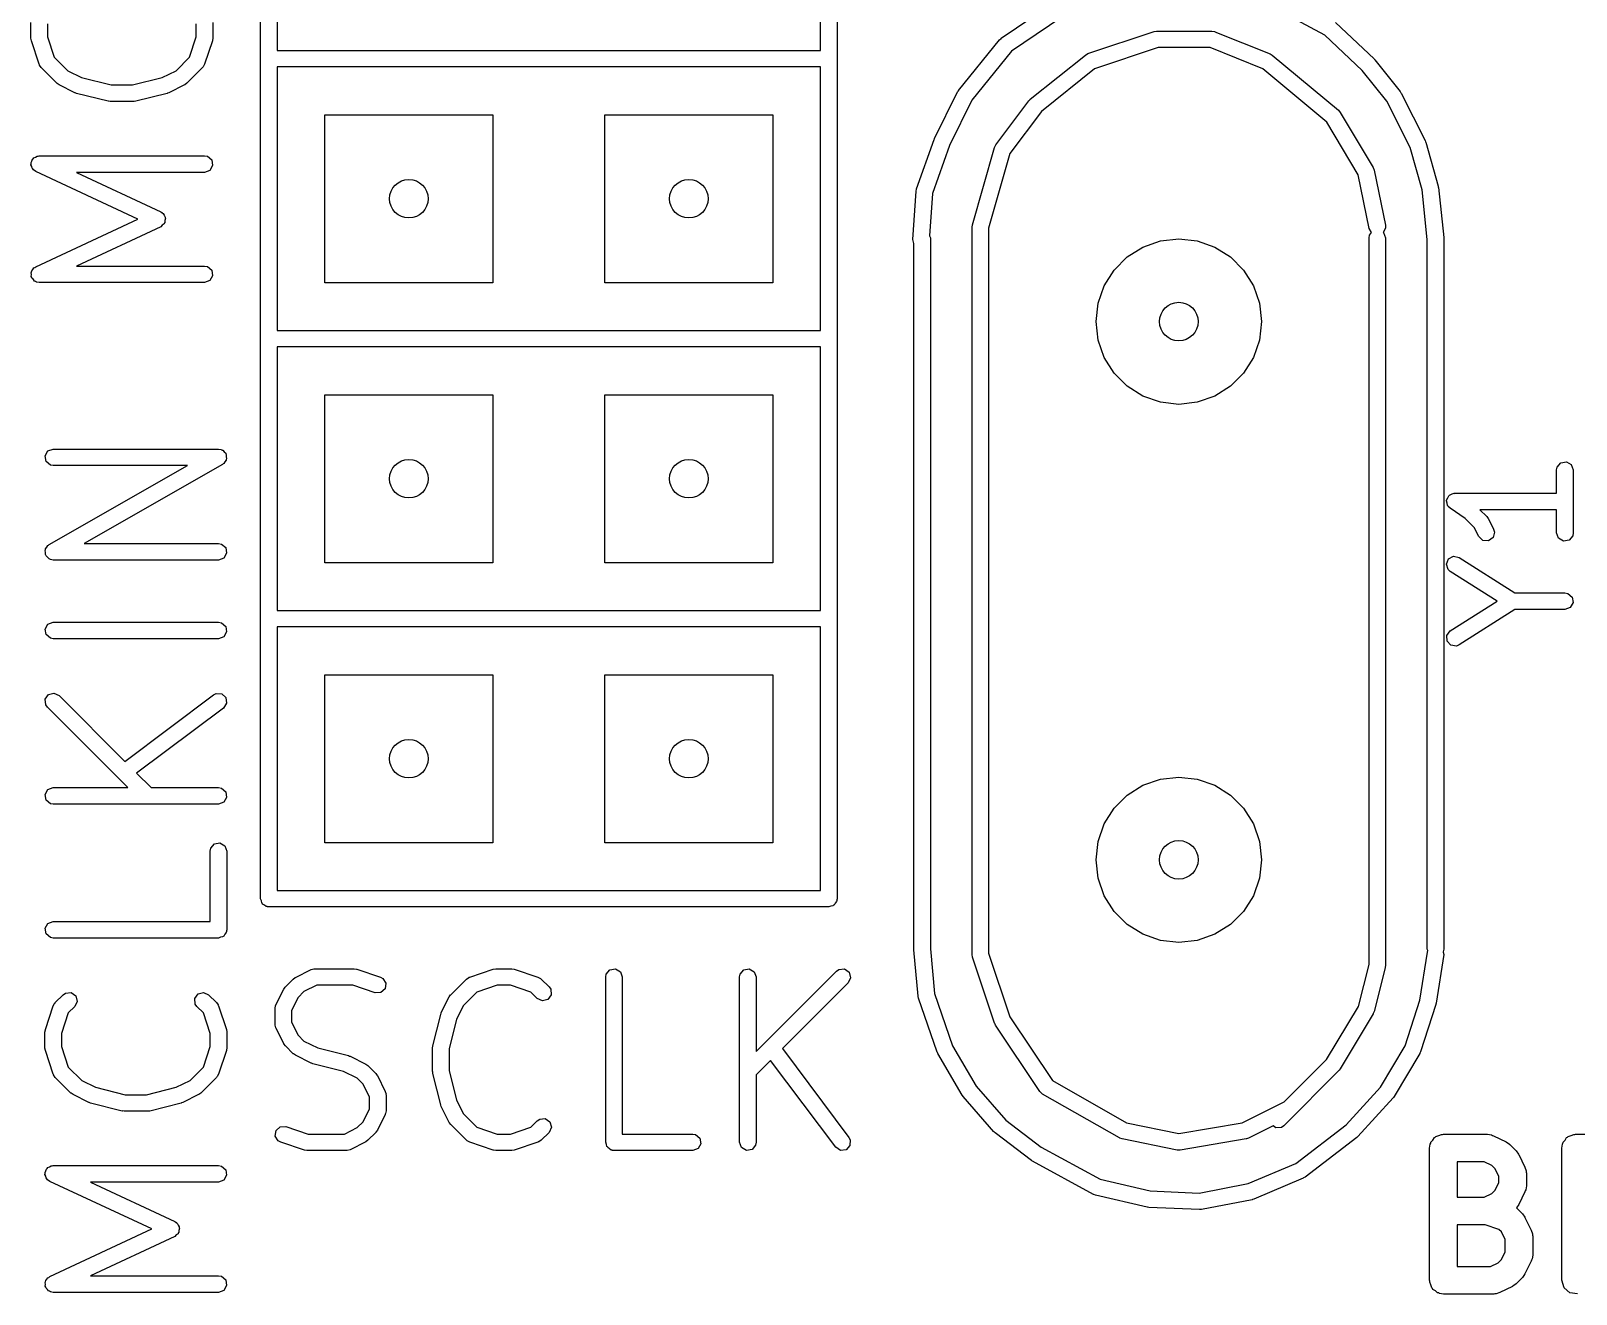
# Model space of a CAD drawing. Extents: x 4.76 to 6.25, y -4.49 to -2.93.
# Drawn here: x 4.759 to 5.311, y -3.999 to -3.548 of the extents above; entities that cross this region are included whole.
import ezdxf

# ---------------------------------------------------------------- set-up
doc = ezdxf.new("R2010")
doc.units = 0
doc.header["$MEASUREMENT"] = 0
doc.layers.add('BLACK', color=7, linetype='CONTINUOUS')

msp = doc.modelspace()

# ---------------------------------------------------------------- linework, layer by layer
at = {"layer": 'BLACK', "linetype": 'CONTINUOUS'}
for p, q in [((4.84146, -3.55756), (4.84146, -3.45756)), ((5.04736, -3.45756), (5.04736, -3.55756)), ((4.84736, -3.46051), (4.84736, -3.55461)), ((5.04146, -3.55461), (5.04146, -3.46051)), ((5.10595, -3.55021), (5.12915, -3.53451)), ((5.13202, -3.5397), (5.10963, -3.55486)), ((5.22157, -3.54918), (5.20108, -3.53816)), ((4.75941, -3.5502), (4.75941, -3.54458)), ((4.76532, -3.54506), (4.76532, -3.54972)), ((4.81847, -3.54972), (4.81847, -3.54506)), ((4.82438, -3.54458), (4.82438, -3.5502)), ((5.13697, -3.55576), (5.16057, -3.54786)), ((5.16057, -3.54786), (5.16145, -3.54773)), ((5.16145, -3.54773), (5.16151, -3.54771)), ((5.16151, -3.54771), (5.18121, -3.54771)), ((5.18121, -3.54771), (5.18222, -3.54788)), ((5.18222, -3.54788), (5.18226, -3.54792)), ((5.18226, -3.54792), (5.18231, -3.54792)), ((5.18231, -3.54792), (5.20201, -3.55582)), ((5.22533, -3.54461), (5.23913, -3.55761)), ((4.75944, -3.55026), (4.75941, -3.5502)), ((4.75957, -3.55114), (4.75944, -3.55026)), ((4.76238, -3.55957), (4.75957, -3.55114)), ((4.76532, -3.54972), (4.76776, -3.55704)), ((4.81603, -3.55704), (4.81847, -3.54972)), ((4.82422, -3.55114), (4.82141, -3.55957)), ((4.82438, -3.5502), (4.82422, -3.55107)), ((4.82422, -3.55107), (4.82422, -3.55114)), ((5.09071, -3.56891), (5.10531, -3.55081)), ((5.10531, -3.55081), (5.1059, -3.5503)), ((5.1059, -3.5503), (5.10595, -3.55021)), ((5.16199, -3.55361), (5.13935, -3.56119)), ((5.18064, -3.55361), (5.16199, -3.55361)), ((5.19938, -3.56113), (5.18064, -3.55361)), ((5.23493, -3.56176), (5.22157, -3.54918)), ((4.76249, -3.55971), (4.76238, -3.55957)), ((4.7625, -3.55989), (4.76249, -3.55971)), ((4.76776, -3.55704), (4.77255, -3.56184)), ((4.81124, -3.56184), (4.81603, -3.55704)), ((4.82141, -3.55957), (4.82092, -3.56047)), ((4.84146, -3.65756), (4.84146, -3.55756)), ((4.84736, -3.55461), (5.04146, -3.55461)), ((5.04736, -3.55756), (5.04736, -3.55756)), ((5.04736, -3.55756), (5.04736, -3.65756)), ((5.10963, -3.55486), (5.09551, -3.57236)), ((5.11636, -3.57206), (5.13606, -3.55626)), ((5.13606, -3.55626), (5.13696, -3.55576)), ((5.13696, -3.55576), (5.13697, -3.55576)), ((5.13697, -3.55576), (5.13697, -3.55576)), ((5.20201, -3.55582), (5.20273, -3.55627)), ((5.20273, -3.55627), (5.2028, -3.55629)), ((5.2028, -3.55629), (5.2264, -3.57599)), ((5.23913, -3.55761), (5.23932, -3.55786)), ((5.23932, -3.55786), (5.23942, -3.55792)), ((5.23942, -3.55792), (5.24852, -3.56932)), ((4.76309, -3.56073), (4.7625, -3.55989)), ((4.76872, -3.56635), (4.76309, -3.56073)), ((4.77255, -3.56184), (4.77746, -3.56429)), ((4.77746, -3.56429), (4.78804, -3.56693)), ((4.79575, -3.56693), (4.80633, -3.56429)), ((4.80633, -3.56429), (4.81124, -3.56184)), ((4.8207, -3.56073), (4.81507, -3.56635)), ((4.82077, -3.56057), (4.8207, -3.56073)), ((4.82092, -3.56047), (4.82077, -3.56057)), ((4.84736, -3.56051), (4.84736, -3.65461)), ((5.04146, -3.56051), (4.84736, -3.56051)), ((5.04146, -3.65461), (5.04146, -3.56051)), ((5.13935, -3.56119), (5.12035, -3.57643)), ((5.22223, -3.58021), (5.19938, -3.56113)), ((5.24371, -3.57276), (5.23493, -3.56176)), ((4.76877, -3.56638), (4.76872, -3.56635)), ((4.76948, -3.5669), (4.76877, -3.56638)), ((4.77511, -3.56972), (4.76948, -3.5669)), ((4.77525, -3.56973), (4.77511, -3.56972)), ((4.77571, -3.56994), (4.77525, -3.56973)), ((4.78696, -3.57275), (4.77571, -3.56994)), ((4.78804, -3.56693), (4.79575, -3.56693)), ((4.80808, -3.56994), (4.79683, -3.57275)), ((4.80819, -3.56986), (4.80808, -3.56994)), ((4.80868, -3.56972), (4.80819, -3.56986)), ((4.81431, -3.5669), (4.80868, -3.56972)), ((4.81435, -3.56686), (4.81431, -3.5669)), ((4.81507, -3.56635), (4.81435, -3.56686)), ((5.08216, -3.58605), (5.09036, -3.56945)), ((5.09036, -3.56945), (5.09067, -3.56904)), ((5.09067, -3.56904), (5.09071, -3.56891)), ((5.24852, -3.56932), (5.24874, -3.56973)), ((5.24874, -3.56973), (5.24884, -3.56983)), ((5.24884, -3.56983), (5.25744, -3.58683)), ((4.7871, -3.57274), (4.78696, -3.57275)), ((4.78768, -3.57284), (4.7871, -3.57274)), ((4.79611, -3.57284), (4.78768, -3.57284)), ((4.79624, -3.57279), (4.79611, -3.57284)), ((4.79683, -3.57275), (4.79624, -3.57279)), ((5.09551, -3.57236), (5.08753, -3.58851)), ((5.10405, -3.58828), (5.11585, -3.57259)), ((5.11585, -3.57259), (5.11629, -3.57217)), ((5.11629, -3.57217), (5.11636, -3.57206)), ((5.2264, -3.57599), (5.22701, -3.57672)), ((5.25204, -3.58923), (5.24371, -3.57276)), ((4.86441, -3.63756), (4.86441, -3.57756)), ((4.86441, -3.57756), (4.92441, -3.57756)), ((4.92441, -3.57756), (4.92441, -3.63756)), ((4.96441, -3.63756), (4.96441, -3.57756)), ((4.96441, -3.57756), (5.02441, -3.57756)), ((5.02441, -3.57756), (5.02441, -3.63756)), ((5.12035, -3.57643), (5.1091, -3.5914)), ((5.23352, -3.59904), (5.22223, -3.58021)), ((5.22701, -3.57672), (5.22704, -3.57674)), ((5.22704, -3.57674), (5.23884, -3.59644)), ((5.07573, -3.60407), (5.08203, -3.58637)), ((5.08203, -3.58637), (5.08215, -3.58615)), ((5.08215, -3.58615), (5.08216, -3.58605)), ((5.25744, -3.58683), (5.25757, -3.58725)), ((5.25757, -3.58725), (5.25765, -3.58736)), ((4.76047, -3.59293), (4.76108, -3.59271)), ((4.76108, -3.59271), (4.7616, -3.59234)), ((4.7616, -3.59234), (4.762, -3.59238)), ((4.762, -3.59238), (4.76237, -3.59224)), ((4.76237, -3.59224), (4.82142, -3.59224)), ((4.82142, -3.59224), (4.82243, -3.59242)), ((4.82243, -3.59242), (4.82398, -3.59372)), ((5.08753, -3.58851), (5.08143, -3.60567)), ((5.09567, -3.61685), (5.10357, -3.58925)), ((5.1091, -3.5914), (5.10146, -3.61807)), ((5.10357, -3.58925), (5.10402, -3.58832)), ((5.10402, -3.58832), (5.10404, -3.58831)), ((5.10404, -3.58831), (5.10405, -3.58828)), ((5.2563, -3.60442), (5.25204, -3.58923)), ((5.25765, -3.58736), (5.26205, -3.60306)), ((4.75943, -3.59545), (4.75953, -3.59507)), ((4.7597, -3.59604), (4.75943, -3.59545)), ((4.75946, -3.59468), (4.75978, -3.59413)), ((4.75953, -3.59507), (4.75946, -3.59468)), ((4.75981, -3.59667), (4.7597, -3.59604)), ((4.75978, -3.59413), (4.75995, -3.5935)), ((4.76011, -3.59693), (4.75981, -3.59667)), ((4.75995, -3.5935), (4.76027, -3.59328)), ((4.76028, -3.59728), (4.76011, -3.59693)), ((4.76027, -3.59328), (4.76047, -3.59293)), ((4.76112, -3.59787), (4.76028, -3.59728)), ((4.79757, -3.61488), (4.76112, -3.59787)), ((4.82142, -3.59815), (4.77568, -3.59815)), ((4.77568, -3.59815), (4.8058, -3.61221)), ((4.82332, -3.59746), (4.82142, -3.59815)), ((4.82433, -3.59571), (4.82332, -3.59746)), ((4.82398, -3.59372), (4.82433, -3.59571)), ((5.23884, -3.59644), (5.23919, -3.59735)), ((5.23919, -3.59735), (5.2392, -3.59737)), ((5.2392, -3.59737), (5.2432, -3.61707)), ((5.23742, -3.61825), (5.23352, -3.59904)), ((5.26205, -3.60306), (5.26209, -3.60343)), ((5.26209, -3.60343), (5.26215, -3.60355)), ((5.26215, -3.60355), (5.26403, -3.62146)), ((5.07436, -3.62215), (5.07556, -3.60485)), ((5.07556, -3.60485), (5.07573, -3.60419)), ((5.07573, -3.60419), (5.07573, -3.60407)), ((5.08143, -3.60567), (5.08038, -3.62078)), ((5.25816, -3.62211), (5.2563, -3.60442)), ((4.76112, -3.63189), (4.79757, -3.61488)), ((4.8058, -3.61221), (4.80612, -3.61243)), ((4.80612, -3.61243), (4.80624, -3.61246)), ((4.80624, -3.61246), (4.80632, -3.61257)), ((4.80632, -3.61257), (4.80664, -3.61279)), ((4.80664, -3.61279), (4.80696, -3.61349)), ((4.80696, -3.61349), (4.8074, -3.61412)), ((4.80749, -3.61463), (4.80729, -3.61537)), ((4.8074, -3.61412), (4.80738, -3.61438)), ((4.80738, -3.61438), (4.80749, -3.61463)), ((4.8058, -3.61756), (4.77568, -3.63161)), ((4.80634, -3.61702), (4.8058, -3.61756)), ((4.80697, -3.61658), (4.80634, -3.61702)), ((4.80704, -3.61632), (4.80697, -3.61658)), ((4.80723, -3.61613), (4.80704, -3.61632)), ((4.80729, -3.61537), (4.80723, -3.61613)), ((5.09556, -3.61766), (5.09568, -3.61697)), ((5.09556, -3.87746), (5.09556, -3.61766)), ((5.09568, -3.61697), (5.09567, -3.61685)), ((5.10146, -3.61807), (5.10146, -3.87698)), ((5.23828, -3.61966), (5.23742, -3.61825)), ((5.23753, -3.62055), (5.23828, -3.61966)), ((5.24323, -3.6181), (5.24243, -3.61958)), ((5.24243, -3.61958), (5.24257, -3.61966)), ((5.24257, -3.61966), (5.24326, -3.62156)), ((5.2432, -3.61707), (5.24323, -3.6181)), ((5.07476, -3.62352), (5.07436, -3.62215)), ((5.07476, -3.87556), (5.07476, -3.62352)), ((5.08038, -3.62078), (5.08066, -3.62156)), ((5.08066, -3.62156), (5.08066, -3.87543)), ((5.15099, -3.62836), (5.15659, -3.62484)), ((5.15659, -3.62484), (5.16283, -3.62265)), ((5.16283, -3.62265), (5.16941, -3.62191)), ((5.16941, -3.62191), (5.17598, -3.62265)), ((5.17598, -3.62265), (5.18223, -3.62484)), ((5.18223, -3.62484), (5.18783, -3.62836)), ((5.23736, -3.62156), (5.23753, -3.62055)), ((5.23736, -3.88109), (5.23736, -3.62156)), ((5.24326, -3.62156), (5.24326, -3.88146)), ((5.25816, -3.87556), (5.25816, -3.62211)), ((5.26403, -3.62146), (5.26406, -3.62156)), ((5.26406, -3.62156), (5.26406, -3.87556)), ((5.14631, -3.63303), (5.15099, -3.62836)), ((5.18783, -3.62836), (5.19251, -3.63303)), ((4.75946, -3.63405), (4.75966, -3.63371)), ((4.75957, -3.63469), (4.75946, -3.63405)), ((4.75952, -3.63533), (4.75957, -3.63469)), ((4.75974, -3.63565), (4.75952, -3.63533)), ((4.75966, -3.63371), (4.75969, -3.63332)), ((4.75969, -3.63332), (4.76015, -3.63286)), ((4.75981, -3.63604), (4.75974, -3.63565)), ((4.7603, -3.63646), (4.75981, -3.63604)), ((4.76015, -3.63286), (4.76047, -3.63231)), ((4.76067, -3.63699), (4.7603, -3.63646)), ((4.76047, -3.63231), (4.76084, -3.63217)), ((4.76084, -3.63217), (4.76112, -3.63189)), ((4.77568, -3.63161), (4.82142, -3.63161)), ((4.82142, -3.63161), (4.82243, -3.63179)), ((4.82332, -3.63683), (4.82142, -3.63752)), ((4.82243, -3.63179), (4.82398, -3.63309)), ((4.82433, -3.63508), (4.82332, -3.63683)), ((4.82398, -3.63309), (4.82433, -3.63508)), ((5.14279, -3.63864), (5.14631, -3.63303)), ((5.19251, -3.63303), (5.19603, -3.63864)), ((4.76106, -3.63709), (4.76067, -3.63699)), ((4.76136, -3.63734), (4.76106, -3.63709)), ((4.76237, -3.63752), (4.76136, -3.63734)), ((4.82142, -3.63752), (4.76237, -3.63752)), ((4.92441, -3.63756), (4.86441, -3.63756)), ((5.02441, -3.63756), (4.96441, -3.63756)), ((5.1406, -3.64488), (5.14279, -3.63864)), ((5.19603, -3.63864), (5.19822, -3.64488)), ((5.13986, -3.65146), (5.1406, -3.64488)), ((5.19822, -3.64488), (5.19896, -3.65146)), ((5.1406, -3.65803), (5.13986, -3.65146)), ((5.19896, -3.65146), (5.19822, -3.65803)), ((4.84146, -3.75756), (4.84146, -3.65756)), ((4.84146, -3.65756), (4.84146, -3.65756)), ((4.84736, -3.65461), (5.04146, -3.65461)), ((5.04736, -3.65756), (5.04736, -3.75756)), ((5.14279, -3.66428), (5.1406, -3.65803)), ((5.19822, -3.65803), (5.19603, -3.66428)), ((4.84736, -3.66051), (4.84736, -3.75461)), ((5.04146, -3.66051), (4.84736, -3.66051)), ((5.04146, -3.75461), (5.04146, -3.66051)), ((5.14631, -3.66988), (5.14279, -3.66428)), ((5.19603, -3.66428), (5.19251, -3.66988)), ((5.15099, -3.67456), (5.14631, -3.66988)), ((5.19251, -3.66988), (5.18783, -3.67456)), ((5.15659, -3.67808), (5.15099, -3.67456)), ((5.18783, -3.67456), (5.18223, -3.67808)), ((4.86441, -3.73756), (4.86441, -3.67756)), ((4.86441, -3.67756), (4.92441, -3.67756)), ((4.92441, -3.67756), (4.92441, -3.73756)), ((4.96441, -3.73756), (4.96441, -3.67756)), ((4.96441, -3.67756), (5.02441, -3.67756)), ((5.02441, -3.67756), (5.02441, -3.73756)), ((5.16283, -3.68027), (5.15659, -3.67808)), ((5.16941, -3.68101), (5.16283, -3.68027)), ((5.17598, -3.68027), (5.16941, -3.68101)), ((5.18223, -3.67808), (5.17598, -3.68027)), ((4.76446, -3.69941), (4.76547, -3.69766)), ((4.76547, -3.69766), (4.76737, -3.69697)), ((4.76737, -3.69697), (4.82642, -3.69697)), ((4.82642, -3.69697), (4.82743, -3.69715)), ((4.82743, -3.69715), (4.82764, -3.69732)), ((4.82764, -3.69732), (4.82791, -3.69737)), ((4.82791, -3.69737), (4.8284, -3.69796)), ((4.76481, -3.7014), (4.76446, -3.69941)), ((4.76636, -3.7027), (4.76481, -3.7014)), ((4.7659, -3.7311), (4.8153, -3.70287)), ((4.76737, -3.70287), (4.76636, -3.7027)), ((4.8153, -3.70287), (4.76737, -3.70287)), ((4.82789, -3.70248), (4.77849, -3.73071)), ((4.82806, -3.70228), (4.82789, -3.70248)), ((4.82832, -3.70218), (4.82806, -3.70228)), ((4.8287, -3.70152), (4.82832, -3.70218)), ((4.8284, -3.69796), (4.82898, -3.69844)), ((4.82919, -3.70094), (4.8287, -3.70152)), ((4.82898, -3.69844), (4.82903, -3.69871)), ((4.82903, -3.69871), (4.8292, -3.69892)), ((4.82933, -3.70043), (4.82919, -3.70067)), ((4.82919, -3.70067), (4.82919, -3.70094)), ((4.8292, -3.69892), (4.8292, -3.69968)), ((4.8292, -3.69968), (4.82933, -3.70043)), ((5.30454, -3.70343), (5.30584, -3.70188)), ((5.30584, -3.70188), (5.30783, -3.70153)), ((5.30783, -3.70153), (5.30958, -3.70254)), ((5.30958, -3.70254), (5.31027, -3.70444)), ((5.30436, -3.70444), (5.30454, -3.70343)), ((5.30436, -3.71273), (5.30436, -3.70444)), ((5.31027, -3.70444), (5.31027, -3.72693)), ((5.26547, -3.71443), (5.26581, -3.71365)), ((5.26581, -3.71365), (5.26596, -3.71357)), ((5.26596, -3.71357), (5.26605, -3.71342)), ((5.26605, -3.71342), (5.26685, -3.71313)), ((5.26685, -3.71313), (5.26762, -3.71275)), ((5.26762, -3.71275), (5.26779, -3.71279)), ((5.26779, -3.71279), (5.26795, -3.71273)), ((5.26795, -3.71273), (5.30436, -3.71273)), ((5.265, -3.7155), (5.26507, -3.71534)), ((5.26524, -3.71632), (5.265, -3.7155)), ((5.26504, -3.71517), (5.26547, -3.71443)), ((5.26507, -3.71534), (5.26504, -3.71517)), ((5.26539, -3.71716), (5.26524, -3.71632)), ((5.26552, -3.71727), (5.26539, -3.71716)), ((5.26557, -3.71743), (5.26552, -3.71727)), ((5.26631, -3.71814), (5.26557, -3.71743)), ((5.27169, -3.72173), (5.26631, -3.71814)), ((5.30436, -3.71864), (5.27695, -3.71864)), ((5.27695, -3.71864), (5.27941, -3.7211)), ((5.30436, -3.72693), (5.30436, -3.71864)), ((5.27489, -3.72493), (5.27169, -3.72173)), ((5.27655, -3.72826), (5.27489, -3.72493)), ((5.27941, -3.7211), (5.27991, -3.72182)), ((5.27991, -3.72182), (5.27996, -3.72186)), ((5.27996, -3.72186), (5.28184, -3.72561)), ((4.77849, -3.73071), (4.82642, -3.73071)), ((4.82642, -3.73071), (4.82743, -3.73089)), ((5.27802, -3.72964), (5.27655, -3.72826)), ((5.28004, -3.72976), (5.27802, -3.72964)), ((5.28166, -3.72856), (5.28004, -3.72976)), ((5.28213, -3.7266), (5.28166, -3.72856)), ((5.28184, -3.72561), (5.28213, -3.7266)), ((5.30505, -3.72883), (5.30436, -3.72693)), ((5.3068, -3.72984), (5.30505, -3.72883)), ((5.30879, -3.72949), (5.3068, -3.72984)), ((5.31009, -3.72794), (5.30879, -3.72949)), ((5.31027, -3.72693), (5.31009, -3.72794)), ((4.76446, -3.73315), (4.7646, -3.73292)), ((4.76459, -3.7339), (4.76446, -3.73315)), ((4.76459, -3.73466), (4.76459, -3.7339)), ((4.76476, -3.73487), (4.76459, -3.73466)), ((4.7646, -3.73264), (4.76509, -3.73206)), ((4.7646, -3.73292), (4.7646, -3.73264)), ((4.76481, -3.73514), (4.76476, -3.73487)), ((4.76539, -3.73563), (4.76481, -3.73514)), ((4.76509, -3.73206), (4.76547, -3.73141)), ((4.76588, -3.73622), (4.76539, -3.73563)), ((4.76547, -3.73141), (4.76573, -3.73131)), ((4.76573, -3.73131), (4.7659, -3.7311)), ((4.76615, -3.73627), (4.76588, -3.73622)), ((4.76636, -3.73644), (4.76615, -3.73627)), ((4.82832, -3.73593), (4.82642, -3.73662)), ((4.82743, -3.73089), (4.82898, -3.73219)), ((4.82933, -3.73418), (4.82832, -3.73593)), ((4.82898, -3.73219), (4.82933, -3.73418)), ((5.265, -3.73806), (5.26577, -3.73619)), ((5.26577, -3.73619), (5.26756, -3.73526)), ((5.26756, -3.73526), (5.26953, -3.73569)), ((5.26953, -3.73569), (5.28943, -3.74835)), ((4.76737, -3.73662), (4.76636, -3.73644)), ((4.82642, -3.73662), (4.76737, -3.73662)), ((4.92441, -3.73756), (4.86441, -3.73756)), ((5.02441, -3.73756), (4.96441, -3.73756)), ((5.2656, -3.73998), (5.265, -3.73806)), ((5.26636, -3.74067), (5.2656, -3.73998)), ((5.28307, -3.75131), (5.26636, -3.74067)), ((5.26636, -3.76194), (5.28307, -3.75131)), ((5.28943, -3.74835), (5.30732, -3.74835)), ((5.30732, -3.74835), (5.30833, -3.74853)), ((5.30833, -3.74853), (5.30987, -3.74983)), ((5.31022, -3.75182), (5.30921, -3.75357)), ((5.30987, -3.74983), (5.31022, -3.75182)), ((4.84146, -3.85756), (4.84146, -3.75756)), ((4.84736, -3.75461), (5.04146, -3.75461)), ((5.04736, -3.75756), (5.04736, -3.75756)), ((5.04736, -3.75756), (5.04736, -3.85756)), ((5.28943, -3.75426), (5.26953, -3.76692)), ((5.30732, -3.75426), (5.28943, -3.75426)), ((5.30921, -3.75357), (5.30732, -3.75426)), ((4.76446, -3.76128), (4.76547, -3.75953)), ((4.76481, -3.76326), (4.76446, -3.76128)), ((4.76636, -3.76456), (4.76481, -3.76326)), ((4.76547, -3.75953), (4.76737, -3.75884)), ((4.76737, -3.75884), (4.82642, -3.75884)), ((4.82642, -3.75884), (4.82743, -3.75901)), ((4.82743, -3.75901), (4.82898, -3.76031)), ((4.82933, -3.7623), (4.82832, -3.76405)), ((4.82898, -3.76031), (4.82933, -3.7623)), ((4.84736, -3.76051), (4.84736, -3.85461)), ((5.04146, -3.76051), (4.84736, -3.76051)), ((5.04146, -3.85461), (5.04146, -3.76051)), ((5.26513, -3.76354), (5.26636, -3.76194)), ((5.26522, -3.76556), (5.26513, -3.76354)), ((4.76737, -3.76474), (4.76636, -3.76456)), ((4.82642, -3.76474), (4.76737, -3.76474)), ((4.82832, -3.76405), (4.82642, -3.76474)), ((5.26658, -3.76705), (5.26522, -3.76556)), ((5.26858, -3.76731), (5.26658, -3.76705)), ((5.26953, -3.76692), (5.26858, -3.76731)), ((4.86441, -3.83756), (4.86441, -3.77756)), ((4.86441, -3.77756), (4.92441, -3.77756)), ((4.92441, -3.77756), (4.92441, -3.83756)), ((4.96441, -3.83756), (4.96441, -3.77756)), ((4.96441, -3.77756), (5.02441, -3.77756)), ((5.02441, -3.77756), (5.02441, -3.83756)), ((4.76452, -3.78633), (4.76567, -3.78468)), ((4.76567, -3.78468), (4.76762, -3.78416)), ((4.76762, -3.78416), (4.76946, -3.78501)), ((4.76946, -3.78501), (4.79295, -3.80851)), ((4.79295, -3.80851), (4.82465, -3.78474)), ((4.82465, -3.78474), (4.82557, -3.78427)), ((4.82557, -3.78427), (4.82758, -3.78438)), ((4.82758, -3.78438), (4.82906, -3.78576)), ((4.82906, -3.78576), (4.8293, -3.78777)), ((4.76469, -3.78835), (4.76452, -3.78633)), ((4.76528, -3.78919), (4.76469, -3.78835)), ((4.79398, -3.81789), (4.76528, -3.78919)), ((4.82819, -3.78946), (4.79717, -3.81273)), ((4.8293, -3.78777), (4.82819, -3.78946)), ((4.79717, -3.81273), (4.80234, -3.81789)), ((4.76446, -3.82033), (4.76547, -3.81858)), ((4.76547, -3.81858), (4.76737, -3.81789)), ((4.76737, -3.81789), (4.79398, -3.81789)), ((4.80234, -3.81789), (4.82642, -3.81789)), ((4.82642, -3.81789), (4.82743, -3.81807)), ((4.82743, -3.81807), (4.82898, -3.81937)), ((5.15099, -3.82056), (5.15659, -3.81704)), ((5.15659, -3.81704), (5.16283, -3.81485)), ((5.16283, -3.81485), (5.16941, -3.81411)), ((5.16941, -3.81411), (5.17598, -3.81485)), ((5.17598, -3.81485), (5.18223, -3.81704)), ((5.18223, -3.81704), (5.18783, -3.82056)), ((4.76481, -3.82232), (4.76446, -3.82033)), ((4.76636, -3.82362), (4.76481, -3.82232)), ((4.76737, -3.8238), (4.76636, -3.82362)), ((4.82642, -3.8238), (4.76737, -3.8238)), ((4.82832, -3.82311), (4.82642, -3.8238)), ((4.82933, -3.82136), (4.82832, -3.82311)), ((4.82898, -3.81937), (4.82933, -3.82136)), ((5.14631, -3.82523), (5.15099, -3.82056)), ((5.18783, -3.82056), (5.19251, -3.82523)), ((5.14279, -3.83084), (5.14631, -3.82523)), ((5.19251, -3.82523), (5.19603, -3.83084)), ((5.1406, -3.83708), (5.14279, -3.83084)), ((5.19603, -3.83084), (5.19822, -3.83708)), ((4.82347, -3.84053), (4.82365, -3.83952)), ((4.82347, -3.8657), (4.82347, -3.84053)), ((4.82365, -3.83952), (4.82495, -3.83797)), ((4.82495, -3.83797), (4.82694, -3.83762)), ((4.82694, -3.83762), (4.82868, -3.83863)), ((4.82868, -3.83863), (4.82938, -3.84053)), ((4.82938, -3.84053), (4.82938, -3.86865)), ((4.92441, -3.83756), (4.86441, -3.83756)), ((5.02441, -3.83756), (4.96441, -3.83756)), ((5.13986, -3.84366), (5.1406, -3.83708)), ((5.19822, -3.83708), (5.19896, -3.84366)), ((5.1406, -3.85023), (5.13986, -3.84366)), ((5.19896, -3.84366), (5.19822, -3.85023)), ((5.14279, -3.85648), (5.1406, -3.85023)), ((5.19822, -3.85023), (5.19603, -3.85648)), ((4.84172, -3.85828), (4.84146, -3.85756)), ((4.84736, -3.85461), (5.04146, -3.85461)), ((5.04736, -3.85756), (5.04729, -3.85794)), ((5.14631, -3.86208), (5.14279, -3.85648)), ((5.19603, -3.85648), (5.19251, -3.86208)), ((4.84185, -3.85904), (4.84172, -3.85828)), ((4.84206, -3.85921), (4.84185, -3.85904)), ((4.84215, -3.85946), (4.84206, -3.85921)), ((4.84281, -3.85984), (4.84215, -3.85946)), ((4.8434, -3.86033), (4.84281, -3.85984)), ((4.84378, -3.8604), (4.8434, -3.86033)), ((4.8439, -3.86047), (4.84378, -3.8604)), ((4.84403, -3.86044), (4.8439, -3.86047)), ((4.84441, -3.86051), (4.84403, -3.86044)), ((5.04441, -3.86051), (4.84441, -3.86051)), ((5.04513, -3.86025), (5.04441, -3.86051)), ((5.04589, -3.86012), (5.04513, -3.86025)), ((5.04606, -3.85991), (5.04589, -3.86012)), ((5.04631, -3.85982), (5.04606, -3.85991)), ((5.04669, -3.85916), (5.04631, -3.85982)), ((5.04718, -3.85857), (5.04669, -3.85916)), ((5.04725, -3.85819), (5.04718, -3.85857)), ((5.04732, -3.85807), (5.04725, -3.85819)), ((5.04729, -3.85794), (5.04732, -3.85807)), ((5.15099, -3.86676), (5.14631, -3.86208)), ((5.19251, -3.86208), (5.18783, -3.86676)), ((4.76446, -3.86814), (4.76547, -3.86639)), ((4.76481, -3.87013), (4.76446, -3.86814)), ((4.76547, -3.86639), (4.76737, -3.8657)), ((4.76737, -3.8657), (4.82347, -3.8657)), ((4.82938, -3.86865), (4.82931, -3.86903)), ((5.15659, -3.87028), (5.15099, -3.86676)), ((5.18783, -3.86676), (5.18223, -3.87028)), ((4.76636, -3.87142), (4.76481, -3.87013)), ((4.76737, -3.8716), (4.76636, -3.87142)), ((4.82642, -3.8716), (4.76737, -3.8716)), ((4.82714, -3.87134), (4.82642, -3.8716)), ((4.8279, -3.87121), (4.82714, -3.87134)), ((4.82807, -3.871), (4.8279, -3.87121)), ((4.82832, -3.87091), (4.82807, -3.871)), ((4.8287, -3.87025), (4.82832, -3.87091)), ((4.8292, -3.86966), (4.8287, -3.87025)), ((4.82926, -3.86928), (4.8292, -3.86966)), ((4.82933, -3.86916), (4.82926, -3.86928)), ((4.82931, -3.86903), (4.82933, -3.86916)), ((5.16283, -3.87247), (5.15659, -3.87028)), ((5.16941, -3.87321), (5.16283, -3.87247)), ((5.17598, -3.87247), (5.16941, -3.87321)), ((5.18223, -3.87028), (5.17598, -3.87247)), ((5.07478, -3.87564), (5.07476, -3.87556)), ((5.07477, -3.87583), (5.07478, -3.87564)), ((5.07627, -3.89233), (5.07477, -3.87583)), ((5.08066, -3.87543), (5.08212, -3.89143)), ((5.09558, -3.87752), (5.09556, -3.87746)), ((5.09571, -3.8784), (5.09558, -3.87752)), ((5.10361, -3.902), (5.09571, -3.8784)), ((5.10146, -3.87698), (5.10908, -3.89975)), ((5.25553, -3.89377), (5.25819, -3.87661)), ((5.25836, -3.87611), (5.25816, -3.87556)), ((5.25819, -3.87661), (5.25836, -3.87611)), ((5.26403, -3.87751), (5.26133, -3.89491)), ((5.26388, -3.87657), (5.26385, -3.87661)), ((5.26385, -3.87661), (5.26403, -3.87751)), ((5.26406, -3.87556), (5.26388, -3.87657)), ((4.85388, -3.88569), (4.85951, -3.88288)), ((4.85951, -3.88288), (4.86049, -3.88258)), ((4.86049, -3.88258), (4.86066, -3.88262)), ((4.86066, -3.88262), (4.86083, -3.88256)), ((4.86083, -3.88256), (4.87489, -3.88256)), ((4.87489, -3.88256), (4.87576, -3.88272)), ((4.87576, -3.88272), (4.87582, -3.88272)), ((4.87582, -3.88272), (4.88426, -3.88553)), ((4.91614, -3.88553), (4.92457, -3.88272)), ((4.92457, -3.88272), (4.92545, -3.88259)), ((4.92545, -3.88259), (4.92551, -3.88256)), ((4.92551, -3.88256), (4.93113, -3.88256)), ((4.93113, -3.88256), (4.932, -3.88272)), ((4.932, -3.88272), (4.93206, -3.88272)), ((4.93206, -3.88272), (4.9405, -3.88553)), ((4.96474, -3.88552), (4.96491, -3.88451)), ((4.96491, -3.88451), (4.96621, -3.88296)), ((4.96621, -3.88296), (4.9682, -3.88261)), ((4.9682, -3.88261), (4.96995, -3.88362)), ((4.96995, -3.88362), (4.97064, -3.88552)), ((5.01254, -3.88552), (5.01272, -3.88451)), ((5.01272, -3.88451), (5.01402, -3.88296)), ((5.01402, -3.88296), (5.01601, -3.88261)), ((5.01601, -3.88261), (5.01776, -3.88362)), ((5.01776, -3.88362), (5.01845, -3.88552)), ((5.01845, -3.91213), (5.04715, -3.88343)), ((5.04715, -3.88343), (5.04799, -3.88284)), ((5.04799, -3.88284), (5.05, -3.88266)), ((5.05, -3.88266), (5.05166, -3.88382)), ((5.05166, -3.88382), (5.05218, -3.88577)), ((5.23355, -3.89601), (5.23736, -3.88109)), ((5.24317, -3.88219), (5.23917, -3.89789)), ((5.24326, -3.88146), (5.24316, -3.88205)), ((5.24316, -3.88205), (5.24317, -3.88219)), ((4.84694, -3.89544), (4.84975, -3.88982)), ((4.84975, -3.88982), (4.85028, -3.88911)), ((4.85028, -3.88911), (4.8503, -3.88905)), ((4.8503, -3.88905), (4.85311, -3.88624)), ((4.85311, -3.88624), (4.85384, -3.88573)), ((4.85384, -3.88573), (4.85388, -3.88569)), ((4.85695, -3.89076), (4.85482, -3.89289)), ((4.86152, -3.88847), (4.85695, -3.89076)), ((4.87441, -3.88847), (4.86152, -3.88847)), ((4.88239, -3.89113), (4.87441, -3.88847)), ((4.88426, -3.88553), (4.88516, -3.88602)), ((4.88592, -3.88974), (4.88441, -3.89108)), ((4.88516, -3.88602), (4.88622, -3.88774)), ((4.88622, -3.88774), (4.88592, -3.88974)), ((4.90936, -3.89187), (4.91498, -3.88624)), ((4.91498, -3.88624), (4.91582, -3.88565)), ((4.91582, -3.88565), (4.916, -3.88564)), ((4.916, -3.88564), (4.91614, -3.88553)), ((4.92599, -3.88847), (4.91866, -3.89091)), ((4.93065, -3.88847), (4.92599, -3.88847)), ((4.93797, -3.89091), (4.93065, -3.88847)), ((4.9405, -3.88553), (4.9414, -3.88602)), ((4.9414, -3.88602), (4.94149, -3.88617)), ((4.94149, -3.88617), (4.94165, -3.88624)), ((4.94165, -3.88624), (4.94447, -3.88905)), ((4.94447, -3.88905), (4.94506, -3.88989)), ((4.94506, -3.88989), (4.94523, -3.89191)), ((4.96474, -3.94457), (4.96474, -3.88552)), ((4.97064, -3.88552), (4.97064, -3.94162)), ((5.01254, -3.94457), (5.01254, -3.88552)), ((5.01845, -3.88552), (5.01845, -3.91213)), ((5.05133, -3.8876), (5.02783, -3.9111)), ((5.05218, -3.88577), (5.05133, -3.8876)), ((4.76457, -3.90427), (4.76738, -3.89584)), ((4.76738, -3.89584), (4.76787, -3.89494)), ((4.76787, -3.89494), (4.76802, -3.89484)), ((4.76802, -3.89484), (4.76809, -3.89468)), ((4.76809, -3.89468), (4.7709, -3.89187)), ((4.7709, -3.89187), (4.77174, -3.89128)), ((4.77174, -3.89128), (4.77376, -3.89111)), ((4.77508, -3.89605), (4.77276, -3.89837)), ((4.77376, -3.89111), (4.77541, -3.89227)), ((4.77593, -3.89422), (4.77508, -3.89605)), ((4.77541, -3.89227), (4.77593, -3.89422)), ((4.81795, -3.8932), (4.8191, -3.89154)), ((4.81812, -3.89521), (4.81795, -3.8932)), ((4.81871, -3.89605), (4.81812, -3.89521)), ((4.82103, -3.89837), (4.81871, -3.89605)), ((4.8191, -3.89154), (4.82106, -3.89102)), ((4.82106, -3.89102), (4.82289, -3.89187)), ((4.82289, -3.89187), (4.8257, -3.89468)), ((4.8257, -3.89468), (4.82629, -3.89552)), ((4.82629, -3.89552), (4.8263, -3.8957)), ((4.8263, -3.8957), (4.82641, -3.89584)), ((4.82641, -3.89584), (4.82922, -3.90427)), ((4.84663, -3.89677), (4.8468, -3.89576)), ((4.8468, -3.89576), (4.84692, -3.89562)), ((4.84692, -3.89562), (4.84694, -3.89544)), ((4.85482, -3.89289), (4.85253, -3.89746)), ((4.88441, -3.89108), (4.88239, -3.89113)), ((4.90599, -3.89826), (4.9088, -3.89263)), ((4.9088, -3.89263), (4.90933, -3.89192)), ((4.90933, -3.89192), (4.90936, -3.89187)), ((4.91387, -3.8957), (4.91142, -3.90061)), ((4.91866, -3.89091), (4.91387, -3.8957)), ((4.94029, -3.89323), (4.93797, -3.89091)), ((4.94212, -3.89408), (4.94029, -3.89323)), ((4.94407, -3.89356), (4.94212, -3.89408)), ((4.94523, -3.89191), (4.94407, -3.89356)), ((5.07633, -3.89245), (5.07627, -3.89233)), ((5.07642, -3.89303), (5.07633, -3.89245)), ((5.08312, -3.91233), (5.07642, -3.89303)), ((5.08212, -3.89143), (5.0886, -3.91012)), ((5.22216, -3.91503), (5.23355, -3.89601)), ((5.2502, -3.91013), (5.25553, -3.89377)), ((5.26122, -3.89537), (5.25572, -3.91227)), ((5.26133, -3.89491), (5.26121, -3.89525)), ((5.26121, -3.89525), (5.26122, -3.89537)), ((4.77276, -3.89837), (4.77032, -3.90569)), ((4.82347, -3.90569), (4.82103, -3.89837)), ((4.84663, -3.90239), (4.84663, -3.89677)), ((4.85253, -3.89746), (4.85253, -3.90169)), ((4.85253, -3.90169), (4.85482, -3.90626)), ((4.90296, -3.91011), (4.90577, -3.89886)), ((4.90577, -3.89886), (4.90598, -3.8984)), ((4.90598, -3.8984), (4.90599, -3.89826)), ((4.91142, -3.90061), (4.90877, -3.91119)), ((5.10908, -3.89975), (5.12428, -3.92254)), ((5.23884, -3.89868), (5.22704, -3.91838)), ((5.23886, -3.89857), (5.23884, -3.89868)), ((5.23917, -3.89789), (5.23886, -3.89857)), ((4.76441, -3.90521), (4.76457, -3.90434)), ((4.76441, -3.91083), (4.76441, -3.90521)), ((4.76457, -3.90434), (4.76457, -3.90427)), ((4.77032, -3.90569), (4.77032, -3.91035)), ((4.82347, -3.91035), (4.82347, -3.90569)), ((4.82922, -3.90427), (4.82935, -3.90515)), ((4.82935, -3.90515), (4.82938, -3.90521)), ((4.82938, -3.90521), (4.82938, -3.91083)), ((4.84669, -3.90256), (4.84663, -3.90239)), ((4.84664, -3.90273), (4.84669, -3.90256)), ((4.84694, -3.90371), (4.84664, -3.90273)), ((4.84975, -3.90933), (4.84694, -3.90371)), ((4.85482, -3.90626), (4.85695, -3.9084)), ((5.10369, -3.9021), (5.10361, -3.902)), ((5.10395, -3.9027), (5.10369, -3.9021)), ((5.11975, -3.9264), (5.10395, -3.9027)), ((4.76444, -3.91089), (4.76441, -3.91083)), ((4.76457, -3.91177), (4.76444, -3.91089)), ((4.76738, -3.9202), (4.76457, -3.91177)), ((4.77032, -3.91035), (4.77276, -3.91767)), ((4.82103, -3.91767), (4.82347, -3.91035)), ((4.82922, -3.91177), (4.82641, -3.9202)), ((4.82938, -3.91083), (4.82922, -3.9117)), ((4.82922, -3.9117), (4.82922, -3.91177)), ((4.8498, -3.90938), (4.84975, -3.90933)), ((4.8503, -3.9101), (4.8498, -3.90938)), ((4.85311, -3.91291), (4.8503, -3.9101)), ((4.85317, -3.91294), (4.85311, -3.91291)), ((4.85695, -3.9084), (4.86186, -3.91085)), ((4.86186, -3.91085), (4.87279, -3.91359)), ((4.90287, -3.91083), (4.90297, -3.91025)), ((4.90287, -3.91926), (4.90287, -3.91083)), ((4.90297, -3.91025), (4.90296, -3.91011)), ((4.90877, -3.91119), (4.90877, -3.9189)), ((5.02783, -3.9111), (5.0516, -3.9428)), ((5.08321, -3.91243), (5.08312, -3.91233)), ((5.08336, -3.91285), (5.08321, -3.91243)), ((5.09206, -3.92775), (5.08336, -3.91285)), ((5.0886, -3.91012), (5.09702, -3.92453)), ((5.24143, -3.92489), (5.2502, -3.91013)), ((5.25545, -3.91287), (5.24635, -3.92817)), ((5.25547, -3.91273), (5.25545, -3.91287)), ((5.25572, -3.91227), (5.25547, -3.91273)), ((4.77276, -3.91767), (4.77755, -3.92247)), ((4.81624, -3.92247), (4.82103, -3.91767)), ((4.85388, -3.91347), (4.85317, -3.91294)), ((4.85951, -3.91628), (4.85388, -3.91347)), ((4.85965, -3.9163), (4.85951, -3.91628)), ((4.86011, -3.9165), (4.85965, -3.9163)), ((4.87104, -3.91924), (4.86011, -3.9165)), ((4.87279, -3.91359), (4.87326, -3.91379)), ((4.87326, -3.91379), (4.8734, -3.91381)), ((4.8734, -3.91381), (4.87902, -3.91662)), ((4.87902, -3.91662), (4.87973, -3.91715)), ((4.87973, -3.91715), (4.87979, -3.91717)), ((4.87979, -3.91717), (4.8826, -3.91999)), ((5.02361, -3.91532), (5.01845, -3.92049)), ((5.04688, -3.94634), (5.02361, -3.91532)), ((5.20706, -3.93013), (5.22216, -3.91503)), ((5.22704, -3.91838), (5.22665, -3.91882)), ((4.76749, -3.92034), (4.76738, -3.9202)), ((4.7675, -3.92052), (4.76749, -3.92034)), ((4.76809, -3.92136), (4.7675, -3.92052)), ((4.77372, -3.92698), (4.76809, -3.92136)), ((4.77755, -3.92247), (4.78246, -3.92492)), ((4.81133, -3.92492), (4.81624, -3.92247)), ((4.8257, -3.92136), (4.82007, -3.92698)), ((4.82577, -3.9212), (4.8257, -3.92136)), ((4.82592, -3.9211), (4.82577, -3.9212)), ((4.82641, -3.9202), (4.82592, -3.9211)), ((4.87595, -3.92169), (4.87104, -3.91924)), ((4.87809, -3.92382), (4.87595, -3.92169)), ((4.88037, -3.9284), (4.87809, -3.92382)), ((4.8826, -3.91999), (4.88311, -3.92071)), ((4.88311, -3.92071), (4.88315, -3.92075)), ((4.88315, -3.92075), (4.88596, -3.92638)), ((4.90292, -3.91939), (4.90287, -3.91926)), ((4.90296, -3.91998), (4.90292, -3.91939)), ((4.90577, -3.93123), (4.90296, -3.91998)), ((4.90877, -3.9189), (4.91142, -3.92948)), ((5.01845, -3.92049), (5.01845, -3.94457)), ((5.12428, -3.92254), (5.15076, -3.93766)), ((5.2266, -3.91895), (5.2069, -3.93865)), ((5.22665, -3.91882), (5.2266, -3.91895)), ((4.77377, -3.92701), (4.77372, -3.92698)), ((4.77448, -3.92753), (4.77377, -3.92701)), ((4.78011, -3.93035), (4.77448, -3.92753)), ((4.78246, -3.92492), (4.79304, -3.92756)), ((4.79304, -3.92756), (4.80075, -3.92756)), ((4.80075, -3.92756), (4.81133, -3.92492)), ((4.81931, -3.92753), (4.81368, -3.93035)), ((4.81935, -3.92749), (4.81931, -3.92753)), ((4.82007, -3.92698), (4.81935, -3.92749)), ((4.88037, -3.93263), (4.88037, -3.9284)), ((4.88596, -3.92638), (4.88626, -3.92736)), ((4.88626, -3.92736), (4.88622, -3.92753)), ((4.88622, -3.92753), (4.88628, -3.9277)), ((4.88628, -3.9277), (4.88628, -3.93332)), ((4.91142, -3.92948), (4.91387, -3.93439)), ((5.09216, -3.92783), (5.09206, -3.92775)), ((5.09239, -3.9282), (5.09216, -3.92783)), ((5.10339, -3.9408), (5.09239, -3.9282)), ((5.09702, -3.92453), (5.10764, -3.93669)), ((5.1199, -3.9265), (5.11975, -3.9264)), ((5.11996, -3.92667), (5.1199, -3.9265)), ((5.12075, -3.92732), (5.11996, -3.92667)), ((5.14825, -3.94302), (5.12075, -3.92732)), ((5.2292, -3.93828), (5.24143, -3.92489)), ((5.24599, -3.92865), (5.23339, -3.94245)), ((5.24604, -3.92852), (5.24599, -3.92865)), ((5.24635, -3.92817), (5.24604, -3.92852)), ((4.78025, -3.93036), (4.78011, -3.93035)), ((4.78071, -3.93057), (4.78025, -3.93036)), ((4.79196, -3.93338), (4.78071, -3.93057)), ((4.7921, -3.93337), (4.79196, -3.93338)), ((4.79268, -3.93347), (4.7921, -3.93337)), ((4.80111, -3.93347), (4.79268, -3.93347)), ((4.80124, -3.93342), (4.80111, -3.93347)), ((4.80183, -3.93338), (4.80124, -3.93342)), ((4.81308, -3.93057), (4.80183, -3.93338)), ((4.81319, -3.93049), (4.81308, -3.93057)), ((4.81368, -3.93035), (4.81319, -3.93049)), ((4.87809, -3.9372), (4.88037, -3.93263)), ((4.88596, -3.93464), (4.88315, -3.94027)), ((4.88599, -3.93447), (4.88596, -3.93464)), ((4.8861, -3.93433), (4.88599, -3.93447)), ((4.88628, -3.93332), (4.8861, -3.93433)), ((4.90585, -3.93134), (4.90577, -3.93123)), ((4.90599, -3.93183), (4.90585, -3.93134)), ((4.9088, -3.93746), (4.90599, -3.93183)), ((4.91387, -3.93439), (4.91866, -3.93918)), ((5.19208, -3.93762), (5.20706, -3.93013)), ((4.84669, -3.94235), (4.84698, -3.94035)), ((4.84698, -3.94035), (4.84849, -3.93901)), ((4.84849, -3.93901), (4.85051, -3.93896)), ((4.85051, -3.93896), (4.85849, -3.94162)), ((4.87138, -3.94162), (4.87595, -3.93933)), ((4.87595, -3.93933), (4.87809, -3.9372)), ((4.88315, -3.94027), (4.88263, -3.94098)), ((4.90885, -3.9375), (4.9088, -3.93746)), ((4.90936, -3.93822), (4.90885, -3.9375)), ((4.91498, -3.94385), (4.90936, -3.93822)), ((4.91866, -3.93918), (4.92599, -3.94162)), ((4.93065, -3.94162), (4.93797, -3.93918)), ((4.93797, -3.93918), (4.94029, -3.93686)), ((4.94029, -3.93686), (4.94113, -3.93627)), ((4.94113, -3.93627), (4.94314, -3.9361)), ((4.94314, -3.9361), (4.9448, -3.93725)), ((4.94532, -3.9392), (4.94447, -3.94104)), ((4.9448, -3.93725), (4.94532, -3.9392)), ((5.10764, -3.93669), (5.12022, -3.94627)), ((5.15076, -3.93766), (5.16946, -3.94146)), ((5.16946, -3.94146), (5.19208, -3.93762)), ((5.20307, -3.93873), (5.19433, -3.9431)), ((5.20405, -3.93941), (5.20307, -3.93873)), ((5.20606, -3.93924), (5.20405, -3.93941)), ((5.2069, -3.93865), (5.20606, -3.93924)), ((5.21121, -3.95209), (5.2292, -3.93828)), ((4.84774, -3.94407), (4.84669, -3.94235)), ((4.84864, -3.94456), (4.84774, -3.94407)), ((4.85708, -3.94737), (4.84864, -3.94456)), ((4.85849, -3.94162), (4.87138, -3.94162)), ((4.87902, -3.9444), (4.8734, -3.94721)), ((4.87906, -3.94435), (4.87902, -3.9444)), ((4.87979, -3.94385), (4.87906, -3.94435)), ((4.8826, -3.94104), (4.87979, -3.94385)), ((4.88263, -3.94098), (4.8826, -3.94104)), ((4.91514, -3.94392), (4.91498, -3.94385)), ((4.91523, -3.94407), (4.91514, -3.94392)), ((4.91614, -3.94456), (4.91523, -3.94407)), ((4.92457, -3.94737), (4.91614, -3.94456)), ((4.92599, -3.94162), (4.93065, -3.94162)), ((4.9405, -3.94456), (4.93206, -3.94737)), ((4.94064, -3.94445), (4.9405, -3.94456)), ((4.94081, -3.94444), (4.94064, -3.94445)), ((4.94165, -3.94385), (4.94081, -3.94444)), ((4.94447, -3.94104), (4.94165, -3.94385)), ((4.965, -3.94529), (4.96474, -3.94457)), ((4.96513, -3.94605), (4.965, -3.94529)), ((4.97064, -3.94162), (4.99581, -3.94162)), ((4.99581, -3.94162), (4.99682, -3.9418)), ((4.99682, -3.9418), (4.99837, -3.9431)), ((4.99872, -3.94508), (4.99771, -3.94683)), ((4.99837, -3.9431), (4.99872, -3.94508)), ((5.01323, -3.94647), (5.01254, -3.94457)), ((5.01827, -3.94558), (5.01697, -3.94713)), ((5.01845, -3.94457), (5.01827, -3.94558)), ((5.05196, -3.94573), (5.05058, -3.94721)), ((5.0516, -3.9428), (5.05207, -3.94372)), ((5.05207, -3.94372), (5.05196, -3.94573)), ((5.10351, -3.94087), (5.10339, -3.9408)), ((5.10382, -3.94121), (5.10351, -3.94087)), ((5.11682, -3.95111), (5.10382, -3.94121)), ((5.14831, -3.94304), (5.14825, -3.94302)), ((5.14912, -3.94335), (5.14831, -3.94304)), ((5.16882, -3.94735), (5.14912, -3.94335)), ((5.1935, -3.94337), (5.1699, -3.94737)), ((5.19359, -3.94332), (5.1935, -3.94337)), ((5.19433, -3.9431), (5.19359, -3.94332)), ((5.23301, -3.9428), (5.21451, -3.957)), ((5.23308, -3.94269), (5.23301, -3.9428)), ((5.23339, -3.94245), (5.23308, -3.94269)), ((5.25898, -3.9466), (5.25918, -3.94521)), ((5.25918, -3.94521), (5.25938, -3.94491)), ((5.25938, -3.94491), (5.25943, -3.94456)), ((5.25943, -3.94456), (5.26012, -3.94376)), ((5.26012, -3.94376), (5.26068, -3.94288)), ((5.26068, -3.94288), (5.26101, -3.94273)), ((5.26101, -3.94273), (5.26125, -3.94246)), ((5.26125, -3.94246), (5.26225, -3.94216)), ((5.26225, -3.94216), (5.26321, -3.94173)), ((5.26321, -3.94173), (5.26356, -3.94178)), ((5.26356, -3.94178), (5.26391, -3.94168)), ((5.26391, -3.94168), (5.27965, -3.94168)), ((5.27965, -3.94168), (5.28104, -3.94188)), ((5.28104, -3.94188), (5.28142, -3.94212)), ((5.28142, -3.94212), (5.28186, -3.9422)), ((5.28186, -3.9422), (5.28635, -3.94445)), ((5.28635, -3.94445), (5.28751, -3.94525)), ((5.28751, -3.94525), (5.28755, -3.94533)), ((5.28755, -3.94533), (5.28763, -3.94537)), ((5.28763, -3.94537), (5.28988, -3.94762)), ((5.30623, -3.9466), (5.30643, -3.94521)), ((5.30643, -3.94521), (5.30662, -3.94491)), ((5.30662, -3.94491), (5.30667, -3.94456)), ((5.30667, -3.94456), (5.30736, -3.94376)), ((5.30736, -3.94376), (5.30793, -3.94288)), ((5.30793, -3.94288), (5.30825, -3.94273)), ((5.30825, -3.94273), (5.30849, -3.94246)), ((5.30849, -3.94246), (5.3095, -3.94216)), ((5.3095, -3.94216), (5.31045, -3.94173)), ((5.31045, -3.94173), (5.31081, -3.94178)), ((5.31081, -3.94178), (5.31115, -3.94168)), ((5.31115, -3.94168), (5.32915, -3.94168)), ((4.85715, -3.94737), (4.85708, -3.94737)), ((4.85801, -3.94752), (4.85715, -3.94737)), ((4.87208, -3.94752), (4.85801, -3.94752)), ((4.87224, -3.94746), (4.87208, -3.94752)), ((4.87241, -3.94751), (4.87224, -3.94746)), ((4.8734, -3.94721), (4.87241, -3.94751)), ((4.92464, -3.94737), (4.92457, -3.94737)), ((4.92551, -3.94752), (4.92464, -3.94737)), ((4.93113, -3.94752), (4.92551, -3.94752)), ((4.93119, -3.9475), (4.93113, -3.94752)), ((4.93206, -3.94737), (4.93119, -3.9475)), ((4.96534, -3.94622), (4.96513, -3.94605)), ((4.96543, -3.94647), (4.96534, -3.94622)), ((4.96609, -3.94685), (4.96543, -3.94647)), ((4.96668, -3.94735), (4.96609, -3.94685)), ((4.96706, -3.94741), (4.96668, -3.94735)), ((4.96718, -3.94748), (4.96706, -3.94741)), ((4.9673, -3.94746), (4.96718, -3.94748)), ((4.96769, -3.94752), (4.9673, -3.94746)), ((4.99581, -3.94752), (4.96769, -3.94752)), ((4.99771, -3.94683), (4.99581, -3.94752)), ((5.01498, -3.94748), (5.01323, -3.94647)), ((5.01697, -3.94713), (5.01498, -3.94748)), ((5.04857, -3.94745), (5.04688, -3.94634)), ((5.05058, -3.94721), (5.04857, -3.94745)), ((5.11694, -3.95114), (5.11682, -3.95111)), ((5.1172, -3.95135), (5.11694, -3.95114)), ((5.1389, -3.96315), (5.1172, -3.95135)), ((5.12022, -3.94627), (5.14137, -3.95777)), ((5.16885, -3.94735), (5.16882, -3.94735)), ((5.16888, -3.94736), (5.16885, -3.94735)), ((5.1699, -3.94737), (5.16888, -3.94736)), ((5.25898, -3.99384), (5.25898, -3.9466)), ((5.27849, -3.95152), (5.26883, -3.95152)), ((5.26883, -3.95152), (5.26883, -3.96418)), ((5.28124, -3.95289), (5.27849, -3.95152)), ((5.28988, -3.94762), (5.29072, -3.94874)), ((5.29072, -3.94874), (5.29074, -3.94883)), ((5.29074, -3.94883), (5.2908, -3.9489)), ((5.2908, -3.9489), (5.29305, -3.9534)), ((5.30623, -3.99384), (5.30623, -3.9466)), ((4.76443, -3.95608), (4.76453, -3.9557)), ((4.7647, -3.95667), (4.76443, -3.95608)), ((4.76446, -3.95531), (4.76478, -3.95476)), ((4.76453, -3.9557), (4.76446, -3.95531)), ((4.76481, -3.9573), (4.7647, -3.95667)), ((4.76478, -3.95476), (4.76495, -3.95413)), ((4.76495, -3.95413), (4.76527, -3.95391)), ((4.76527, -3.95391), (4.76547, -3.95356)), ((4.76547, -3.95356), (4.76608, -3.95334)), ((4.76608, -3.95334), (4.7666, -3.95297)), ((4.7666, -3.95297), (4.767, -3.95301)), ((4.767, -3.95301), (4.76737, -3.95287)), ((4.76737, -3.95287), (4.82642, -3.95287)), ((4.82642, -3.95287), (4.82743, -3.95305)), ((4.82743, -3.95305), (4.82898, -3.95435)), ((4.82933, -3.95634), (4.82832, -3.95809)), ((4.82898, -3.95435), (4.82933, -3.95634)), ((5.19414, -3.95932), (5.21121, -3.95209)), ((5.21451, -3.957), (5.21396, -3.95729)), ((5.28236, -3.95401), (5.28124, -3.95289)), ((5.28373, -3.95676), (5.28236, -3.95401)), ((5.28373, -3.95894), (5.28373, -3.95676)), ((5.29305, -3.9534), (5.2935, -3.95473)), ((5.2935, -3.95473), (5.29345, -3.95517)), ((5.29345, -3.95517), (5.29357, -3.9556)), ((5.29357, -3.9556), (5.29357, -3.9601)), ((4.76511, -3.95756), (4.76481, -3.9573)), ((4.76528, -3.95791), (4.76511, -3.95756)), ((4.76612, -3.9585), (4.76528, -3.95791)), ((4.80257, -3.97551), (4.76612, -3.9585)), ((4.82642, -3.95878), (4.78068, -3.95878)), ((4.78068, -3.95878), (4.8108, -3.97284)), ((4.82832, -3.95809), (4.82642, -3.95878)), ((5.14137, -3.95777), (5.15921, -3.96192)), ((5.15921, -3.96192), (5.17669, -3.96269)), ((5.17669, -3.96269), (5.19414, -3.95932)), ((5.21386, -3.95738), (5.19616, -3.96488)), ((5.21396, -3.95729), (5.21386, -3.95738)), ((5.28124, -3.9628), (5.28236, -3.96168)), ((5.28236, -3.96168), (5.28373, -3.95894)), ((5.29305, -3.9623), (5.2908, -3.9668)), ((5.29313, -3.96186), (5.29305, -3.9623)), ((5.29337, -3.96148), (5.29313, -3.96186)), ((5.29357, -3.9601), (5.29337, -3.96148)), ((5.13902, -3.96317), (5.1389, -3.96315)), ((5.13964, -3.96344), (5.13902, -3.96317)), ((5.15814, -3.96774), (5.13964, -3.96344)), ((5.15827, -3.96772), (5.15814, -3.96774)), ((5.15868, -3.96781), (5.15827, -3.96772)), ((5.17678, -3.96861), (5.15868, -3.96781)), ((5.19557, -3.96506), (5.17747, -3.96856)), ((5.19569, -3.96499), (5.19557, -3.96506)), ((5.19616, -3.96488), (5.19569, -3.96499)), ((5.26883, -3.96418), (5.27849, -3.96418)), ((5.27849, -3.96418), (5.28124, -3.9628)), ((5.29001, -3.96795), (5.28998, -3.96796)), ((5.28998, -3.96796), (5.29213, -3.97012)), ((5.2908, -3.9668), (5.29001, -3.96795)), ((4.8108, -3.97284), (4.81112, -3.97306)), ((4.81112, -3.97306), (4.81124, -3.97309)), ((4.81124, -3.97309), (4.81132, -3.9732)), ((4.81132, -3.9732), (4.81164, -3.97342)), ((4.81164, -3.97342), (4.81196, -3.97412)), ((5.17691, -3.96857), (5.17678, -3.96861)), ((5.17747, -3.96856), (5.17691, -3.96857)), ((5.29213, -3.97012), (5.29297, -3.97124)), ((5.29297, -3.97124), (5.29299, -3.97133)), ((5.29299, -3.97133), (5.29305, -3.9714)), ((5.29305, -3.9714), (5.2953, -3.9759)), ((4.76612, -3.99252), (4.80257, -3.97551)), ((4.8108, -3.97819), (4.78068, -3.99224)), ((4.81134, -3.97765), (4.8108, -3.97819)), ((4.81197, -3.97721), (4.81134, -3.97765)), ((4.81196, -3.97412), (4.8124, -3.97475)), ((4.81204, -3.97695), (4.81197, -3.97721)), ((4.81223, -3.97676), (4.81204, -3.97695)), ((4.81229, -3.976), (4.81223, -3.97676)), ((4.81249, -3.97526), (4.81229, -3.976)), ((4.8124, -3.97475), (4.81238, -3.97501)), ((4.81238, -3.97501), (4.81249, -3.97526)), ((5.27886, -3.97402), (5.26883, -3.97402)), ((5.26883, -3.97402), (5.26883, -3.98892)), ((5.28374, -3.97565), (5.27886, -3.97402)), ((5.28461, -3.97651), (5.28374, -3.97565)), ((5.28598, -3.97926), (5.28461, -3.97651)), ((5.2953, -3.9759), (5.29575, -3.97722)), ((5.29575, -3.97722), (5.2957, -3.97767)), ((5.2957, -3.97767), (5.29582, -3.9781)), ((5.29582, -3.9781), (5.29582, -3.98485)), ((5.28461, -3.98643), (5.28598, -3.98368)), ((5.28598, -3.98368), (5.28598, -3.97926)), ((5.26883, -3.98892), (5.28074, -3.98892)), ((5.28074, -3.98892), (5.28349, -3.98755)), ((5.28349, -3.98755), (5.28461, -3.98643)), ((5.2953, -3.98705), (5.29305, -3.99155)), ((5.29538, -3.98661), (5.2953, -3.98705)), ((5.29562, -3.98623), (5.29538, -3.98661)), ((5.29582, -3.98485), (5.29562, -3.98623)), ((4.76446, -3.99468), (4.76466, -3.99434)), ((4.76457, -3.99532), (4.76446, -3.99468)), ((4.76452, -3.99596), (4.76457, -3.99532)), ((4.76466, -3.99434), (4.76469, -3.99395)), ((4.76469, -3.99395), (4.76515, -3.99349)), ((4.76515, -3.99349), (4.76547, -3.99293)), ((4.76547, -3.99293), (4.76584, -3.9928)), ((4.76584, -3.9928), (4.76612, -3.99252)), ((4.78068, -3.99224), (4.82642, -3.99224)), ((4.82642, -3.99224), (4.82743, -3.99242)), ((4.82743, -3.99242), (4.82898, -3.99372)), ((4.82933, -3.99571), (4.82832, -3.99746)), ((4.82898, -3.99372), (4.82933, -3.99571)), ((5.25909, -3.99419), (5.25898, -3.99384)), ((5.25903, -3.99454), (5.25909, -3.99419)), ((5.25947, -3.9955), (5.25903, -3.99454)), ((5.25977, -3.9965), (5.25947, -3.9955)), ((5.28988, -3.99507), (5.28876, -3.99591)), ((5.29213, -3.99282), (5.28988, -3.99507)), ((5.29218, -3.99274), (5.29213, -3.99282)), ((5.29226, -3.9927), (5.29218, -3.99274)), ((5.29305, -3.99155), (5.29226, -3.9927)), ((5.30701, -3.9965), (5.30623, -3.99384)), ((4.76474, -3.99628), (4.76452, -3.99596)), ((4.76481, -3.99667), (4.76474, -3.99628)), ((4.7653, -3.99709), (4.76481, -3.99667)), ((4.76567, -3.99762), (4.7653, -3.99709)), ((4.76606, -3.99772), (4.76567, -3.99762)), ((4.76636, -3.99797), (4.76606, -3.99772)), ((4.76737, -3.99815), (4.76636, -3.99797)), ((4.82642, -3.99815), (4.76737, -3.99815)), ((4.82832, -3.99746), (4.82642, -3.99815)), ((5.26004, -3.99674), (5.25977, -3.9965)), ((5.26019, -3.99707), (5.26004, -3.99674)), ((5.26107, -3.99763), (5.26019, -3.99707)), ((5.26186, -3.99832), (5.26107, -3.99763)), ((5.26222, -3.99837), (5.26186, -3.99832)), ((5.26252, -3.99857), (5.26222, -3.99837)), ((5.26391, -3.99877), (5.26252, -3.99857)), ((5.2819, -3.99877), (5.26391, -3.99877)), ((5.28233, -3.99864), (5.2819, -3.99877)), ((5.28278, -3.99869), (5.28233, -3.99864)), ((5.2841, -3.99825), (5.28278, -3.99869)), ((5.2886, -3.996), (5.2841, -3.99825)), ((5.28867, -3.99593), (5.2886, -3.996)), ((5.28876, -3.99591), (5.28867, -3.99593)), ((5.30911, -3.99832), (5.30701, -3.9965)), ((5.31185, -3.99872), (5.30911, -3.99832))]:
    msp.add_line(p, q, dxfattribs=at)
at = {"layer": 'BLACK'}
for centre in [(4.89441, -3.60756), (4.99441, -3.60756), (5.16941, -3.65146), (4.89441, -3.70756), (4.99441, -3.70756), (4.89441, -3.80756), (4.99441, -3.80756), (5.16941, -3.84366)]:
    msp.add_circle(centre, 0.00689, dxfattribs=at)

doc.saveas('drawing.dxf')
